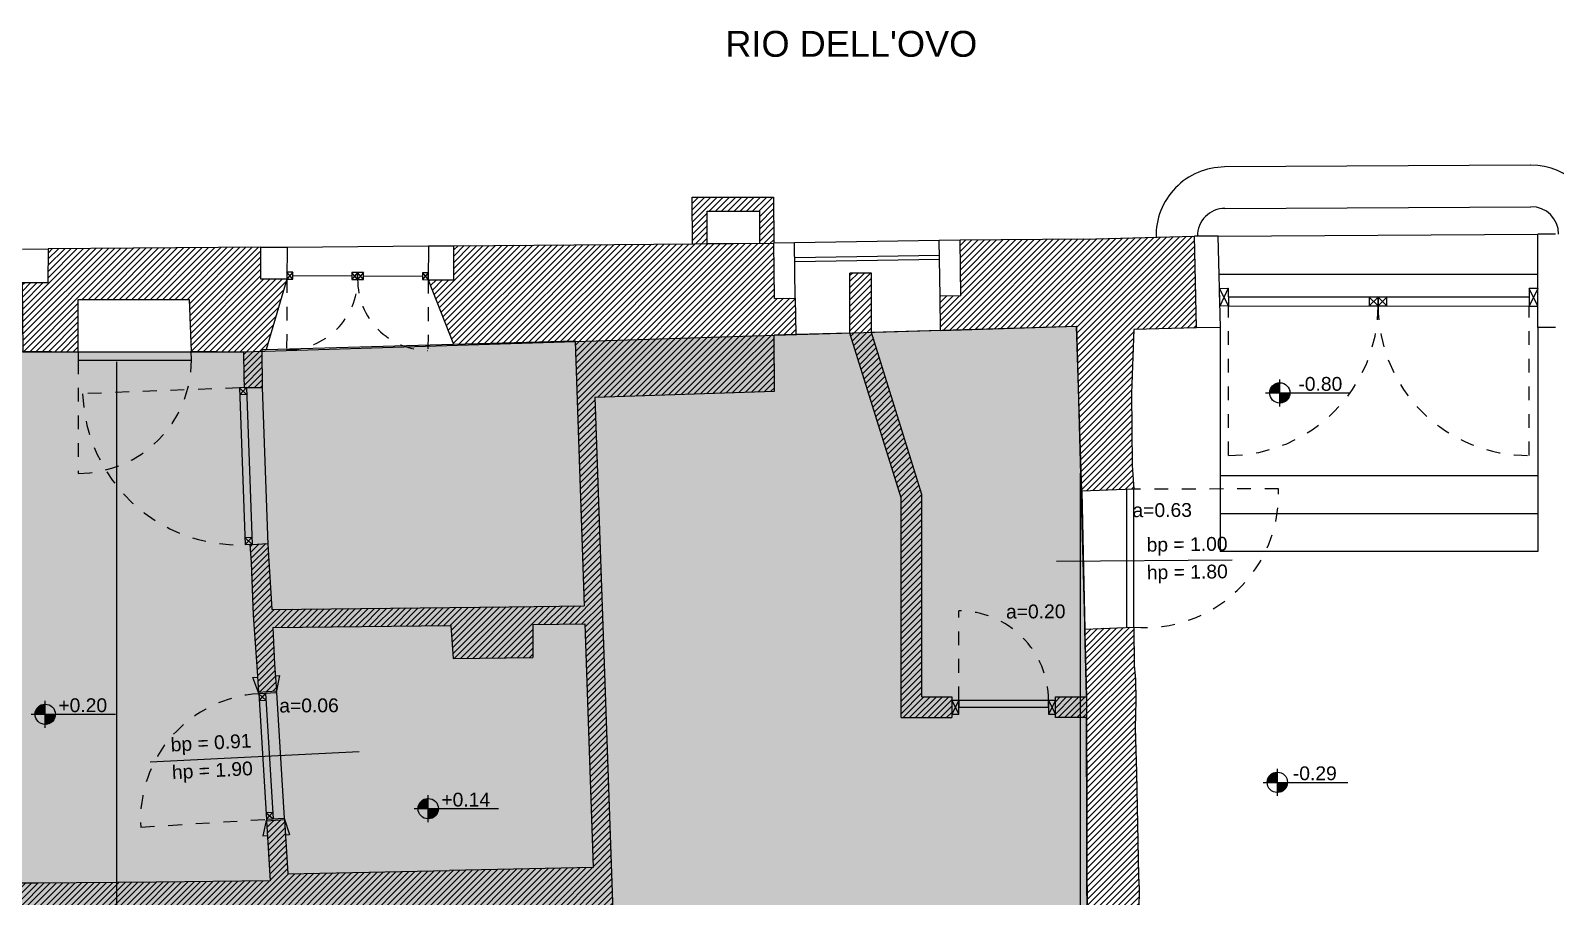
# Model space of a CAD drawing. Header units: millimetres. Extents: x -69 to 235, y 2 to 992.
# Drawn here: x -59.66 to -48.61, y 502.82 to 509.09 of the extents above; entities that cross this region are included whole.
import ezdxf
from ezdxf.enums import TextEntityAlignment as Align

# ---------------------------------------------------------------- set-up
doc = ezdxf.new("R2010")
doc.units = ezdxf.units.MM
doc.header["$LTSCALE"] = 0.01
doc.linetypes.add('HIDDEN2', pattern=[4.7625, 3.175, -1.5875])
for name, color, linetype in [('ob__L_testo', 250, 'Continuous'), ('ob_A_linea_proiezione', 251, 'HIDDEN2'), ('ob_A_linea_v', 7, 'Continuous'), ('ob_A_linea_v2', 251, 'Continuous'), ('ob_A_muro', 1, 'Continuous'), ('ob_A_muro_r', 252, 'Continuous'), ('ob_cornici corrette', 3, 'Continuous'), ('ob_Q 1_50', 250, 'Continuous'), ('ob_retino chiaro', 254, 'Continuous'), ('ob_serramento_s', 3, 'Continuous')]:
    doc.layers.add(name, color=color, linetype=linetype)
doc.styles.add('arial', font='arial.ttf')
doc.styles.add('STYLE1', font='arial.ttf')

# ---------------------------------------------------------------- blocks, each defined once
blk = doc.blocks.new('hhh-flat-19-flat-1-flat-1-flat-1-flat-1')
at = {"layer": 'ob_Q 1_50'}
for p, q in [((0.257, 5.715), (0.324, 5.781)), ((0.259, 5.708), (0.33, 5.779)), ((0.259, 5.725), (0.313, 5.779)), ((0.264, 5.739), (0.299, 5.775)), ((0.268, 5.708), (0.33, 5.77)), ((0.277, 5.708), (0.33, 5.761)), ((0.286, 5.708), (0.33, 5.752)), ((0.33, 5.61), (0.33, 5.806)), ((0.227, 5.708), (0.84, 5.708)), ((0.295, 5.708), (0.33, 5.744)), ((0.303, 5.708), (0.33, 5.735)), ((0.312, 5.708), (0.33, 5.726)), ((0.321, 5.708), (0.33, 5.717)), ((0.33, 5.638), (0.401, 5.708)), ((0.33, 5.646), (0.392, 5.708)), ((0.33, 5.655), (0.383, 5.708)), ((0.33, 5.664), (0.374, 5.708)), ((0.33, 5.673), (0.365, 5.708)), ((0.33, 5.682), (0.356, 5.708)), ((0.33, 5.691), (0.348, 5.708)), ((0.33, 5.699), (0.339, 5.708)), ((0.33, 5.708), (0.33, 5.708)), ((0.336, 5.635), (0.404, 5.702)), ((0.347, 5.636), (0.402, 5.692)), ((0.359, 5.64), (0.398, 5.679))]:
    blk.add_line(p, q, dxfattribs=at)
blk.add_circle((0.33, 5.708), 0.0735, dxfattribs=at)
blk = doc.blocks.new('hhh-flat-15-flat-1-flat-1-flat-1-flat-1')
at = {"layer": 'ob_Q 1_50'}
for p, q in [((0.257, 5.715), (0.324, 5.781)), ((0.259, 5.708), (0.33, 5.779)), ((0.259, 5.725), (0.313, 5.779)), ((0.264, 5.739), (0.299, 5.775)), ((0.268, 5.708), (0.33, 5.77)), ((0.277, 5.708), (0.33, 5.761)), ((0.286, 5.708), (0.33, 5.752)), ((0.33, 5.61), (0.33, 5.806)), ((0.227, 5.708), (0.84, 5.708)), ((0.295, 5.708), (0.33, 5.744)), ((0.303, 5.708), (0.33, 5.735)), ((0.312, 5.708), (0.33, 5.726)), ((0.321, 5.708), (0.33, 5.717)), ((0.33, 5.638), (0.401, 5.708)), ((0.33, 5.646), (0.392, 5.708)), ((0.33, 5.655), (0.383, 5.708)), ((0.33, 5.664), (0.374, 5.708)), ((0.33, 5.673), (0.365, 5.708)), ((0.33, 5.682), (0.356, 5.708)), ((0.33, 5.691), (0.348, 5.708)), ((0.33, 5.699), (0.339, 5.708)), ((0.33, 5.708), (0.33, 5.708)), ((0.336, 5.635), (0.404, 5.702)), ((0.347, 5.636), (0.402, 5.692)), ((0.359, 5.64), (0.398, 5.679))]:
    blk.add_line(p, q, dxfattribs=at)
blk.add_circle((0.33, 5.708), 0.0735, dxfattribs=at)
blk = doc.blocks.new('hhh-flat-7-flat-1-flat-1-flat-1-flat-1')
at = {"layer": 'ob_Q 1_50'}
for p, q in [((0.257, 5.715), (0.324, 5.781)), ((0.259, 5.708), (0.33, 5.779)), ((0.259, 5.725), (0.313, 5.779)), ((0.264, 5.739), (0.299, 5.775)), ((0.268, 5.708), (0.33, 5.77)), ((0.277, 5.708), (0.33, 5.761)), ((0.286, 5.708), (0.33, 5.752)), ((0.33, 5.61), (0.33, 5.806)), ((0.227, 5.708), (0.84, 5.708)), ((0.295, 5.708), (0.33, 5.744)), ((0.303, 5.708), (0.33, 5.735)), ((0.312, 5.708), (0.33, 5.726)), ((0.321, 5.708), (0.33, 5.717)), ((0.33, 5.638), (0.401, 5.708)), ((0.33, 5.646), (0.392, 5.708)), ((0.33, 5.655), (0.383, 5.708)), ((0.33, 5.664), (0.374, 5.708)), ((0.33, 5.673), (0.365, 5.708)), ((0.33, 5.682), (0.356, 5.708)), ((0.33, 5.691), (0.348, 5.708)), ((0.33, 5.699), (0.339, 5.708)), ((0.33, 5.708), (0.33, 5.708)), ((0.336, 5.635), (0.404, 5.702)), ((0.347, 5.636), (0.402, 5.692)), ((0.359, 5.64), (0.398, 5.679))]:
    blk.add_line(p, q, dxfattribs=at)
blk.add_circle((0.33, 5.708), 0.0735, dxfattribs=at)

msp = doc.modelspace()

# ---------------------------------------------------------------- hatches: boundary and pattern name
at = {"layer": 'ob_A_muro_r'}
h = msp.add_hatch(dxfattribs=at)
h.set_pattern_fill('ANSI31', color=256, scale=0.01)
h.paths.add_polyline_path([(-54.2789, 507.8808), (-54.8682, 507.881), (-54.8667, 507.5432), (-54.7587, 507.5441), (-54.7587, 507.779), (-54.3802, 507.779), (-54.3802, 507.547), (-54.2768, 507.5479)])
h = msp.add_hatch(dxfattribs=at)
h.set_pattern_fill('ANSI31', color=256, scale=0.01)
h.paths.add_polyline_path([(-54.2768, 507.5479), (-54.3802, 507.547), (-54.3802, 507.5462), (-54.7587, 507.5431), (-56.595, 507.5297), (-56.5967, 507.283), (-56.7806, 507.2837), (-56.5978, 506.8164), (-55.7172, 506.8406), (-55.6508, 504.9208), (-56.1956, 504.9144), (-57.9144, 504.894), (-57.9376, 505.2847), (-57.9438, 505.3736), (-58.0739, 505.365), (-58.0648, 505.2343), (-58.0497, 504.8531), (-58.022, 504.4477), (-58.0111, 504.295), (-57.8808, 504.3044), (-57.8947, 504.4982), (-57.9079, 504.7638), (-56.6166, 504.7791), (-56.5999, 504.5407), (-56.0225, 504.5462), (-56.0225, 504.7862), (-55.6463, 504.7907), (-55.5853, 503.0257), (-56.6272, 503.0033), (-57.7995, 502.9794), (-57.8237, 503.3725), (-57.9537, 503.3645), (-57.9269, 502.9294), (-58.7533, 502.9193), (-59.6203, 502.9128), (-60.217, 502.9109), (-60.2164, 503.1842), (-60.85, 503.1827), (-60.85, 502.9053), (-61.4508, 502.9347), (-61.4574, 503.1305), (-61.8179, 503.1218), (-61.8098, 502.9575), (-65.9313, 502.9728), (-65.9406, 503.1441), (-65.9722, 503.1423), (-65.964, 502.9725), (-66.1301, 502.9767), (-66.1267, 502.8277), (-66.5267, 502.8178), (-66.4979, 501.6772), (-65.8339, 501.7001), (-65.8722, 502.4666), (-60.1517, 502.5038), (-56.489, 502.5276), (-56.4592, 501.5078), (-56.3916, 499.6897), (-56.3745, 499.3758), (-56.054, 499.3888), (-56.0569, 499.4588), (-55.4769, 499.4588), (-55.494, 499.7566), (-55.8251, 499.7477), (-55.923, 501.3686), (-54.2466, 501.3697), (-54.1455, 499.6081), (-53.8103, 499.6122), (-53.8122, 499.7737), (-53.9308, 499.7721), (-54.0223, 501.3657), (-51.9923, 501.3784), (-51.9706, 499.7961), (-53.0723, 499.7826), (-53.0704, 499.6213), (-51.9961, 499.631), (-52.0059, 498.5769), (-56.0058, 498.5394), (-56.0108, 498.6311), (-56.3315, 498.6223), (-56.3315, 498.5824), (-60.1515, 498.5824), (-60.3209, 498.5824), (-60.6796, 498.6189), (-64.9609, 498.6023), (-65.6786, 498.5943), (-65.6799, 498.6429), (-66.3335, 498.6129), (-66.2762, 497.7987), (-66.2331, 497.2612), (-65.8066, 497.278), (-65.7961, 497.0183), (-65.4983, 497.0304), (-65.4997, 497.0659), (-65.3884, 497.0759), (-65.4181, 497.3982), (-65.5305, 497.388), (-65.5572, 497.758), (-65.5709, 498.0217), (-65.5171, 498.0233), (-65.5179, 498.0805), (-65.5235, 498.1772), (-65.3701, 498.1781), (-65.3711, 498.2405), (-65.3362, 498.2403), (-63.7684, 498.2507), (-62.8352, 498.2635), (-62.3996, 498.2645), (-62.3996, 498.159), (-62.1176, 498.1591), (-62.1204, 498.2681), (-61.1095, 498.2707), (-60.4192, 498.276), (-59.2475, 498.2754), (-59.2448, 498.1696), (-58.9347, 498.1733), (-58.9354, 498.2576), (-56.0444, 498.2551), (-56.0442, 498.1862), (-55.7565, 498.1694), (-55.7561, 498.2243), (-54.0787, 498.2392), (-51.0644, 498.2392), (-51.0643, 498.0485), (-50.8398, 498.0485), (-50.8406, 498.2181), (-50.84, 498.2392), (-50.7746, 498.238), (-50.7768, 498.5824), (-50.8013, 498.5824), (-50.7991, 498.8121), (-50.8028, 499.7768), (-50.8024, 500.3174), (-51.0654, 500.3101), (-51.0655, 500.4691), (-51.6733, 500.4414), (-51.6741, 500.4521), (-51.6521, 501.1377), (-51.6296, 502.8717), (-51.6328, 502.9642), (-51.6481, 503.7126), (-51.6579, 504.0367), (-51.6529, 504.2342), (-51.6544, 504.3882), (-51.6609, 504.4416), (-51.6657, 504.4885), (-51.667, 504.7665), (-52.0216, 504.7529), (-52.0106, 504.2611), (-52.2359, 504.2611), (-52.2359, 504.1111), (-52.0102, 504.1111), (-52.0028, 501.5276), (-54.8086, 501.5161), (-55.6424, 501.5126), (-56.0411, 501.511), (-56.0878, 502.5393), (-55.4392, 502.5681), (-55.5734, 506.4318), (-54.2717, 506.4761), (-54.2728, 506.8812), (-54.1171, 506.886), (-54.121, 507.1501), (-54.2709, 507.1479)])
h.paths.add_polyline_path([(-51.6674, 500.1108), (-51.0653, 500.1089), (-51.0644, 498.5824), (-51.6652, 498.5786)], flags=16)
h = msp.add_hatch(dxfattribs=at)
h.set_pattern_fill('ANSI31', color=256, scale=0.01)
h.paths.add_polyline_path([(-51.2285, 507.5991), (-52.0325, 507.5779), (-52.9269, 507.5692), (-52.9211, 507.1675), (-53.0711, 507.1653), (-53.0674, 506.9145), (-52.0816, 506.9477), (-52.0439, 505.7526), (-51.6682, 505.7667), (-51.6794, 505.9398), (-51.685, 506.4617), (-51.6681, 506.9227), (-51.2119, 506.9342)])
h = msp.add_hatch(dxfattribs=at)
h.set_pattern_fill('ANSI31', color=256, scale=0.01)
h.paths.add_polyline_path([(-57.8049, 507.2882), (-57.9933, 507.2873), (-57.9931, 507.5204), (-59.5361, 507.5067), (-59.5391, 507.26), (-59.7229, 507.2616), (-59.7197, 506.7575), (-59.3172, 506.7605), (-59.3172, 507.1413), (-58.5136, 507.1413), (-58.5, 506.7666), (-58.1197, 506.7622), (-58.1171, 506.5828), (-58.1159, 506.5021), (-57.9851, 506.5032), (-57.9875, 506.7782), (-57.9559, 506.779)])
h = msp.add_hatch(dxfattribs=at)
h.set_pattern_fill('ANSI31', color=256, scale=0.01)
h.paths.add_polyline_path([(-53.568, 506.9009), (-53.568, 507.332), (-53.7247, 507.332), (-53.7247, 506.8966), (-53.3545, 505.7042), (-53.3545, 504.1111), (-52.9859, 504.1111), (-52.9859, 504.2611), (-53.2045, 504.2611), (-53.2045, 505.7284)])
at = {"layer": 'ob_retino chiaro'}
h = msp.add_hatch(color=256, dxfattribs=at)
h.dxf.hatch_style = 1
h.paths.add_polyline_path([(-65.6786, 498.5943), (-65.8339, 501.7001), (-65.8722, 502.4666), (-65.9313, 502.9728), (-66.007, 504.4377), (-66.1622, 506.7426), (-61.6368, 506.7907), (-59.3172, 506.7605), (-58.1197, 506.7622), (-55.7171, 506.8369), (-54.2728, 506.8812), (-52.0816, 506.9477), (-52.0106, 504.2611), (-52.0028, 501.5276), (-51.9686, 500.101), (-51.0653, 500.1015), (-51.0644, 498.5824), (-56.0058, 498.5394), (-56.3315, 498.5824), (-60.3209, 498.5824), (-60.6796, 498.6189)])
h = msp.add_hatch(dxfattribs=at)
h.set_pattern_fill('ANGLE', color=256)
h.set_pattern_definition([(0, (122.567, 487.633), (0, 6.985), [5.08, -1.905]), (90, (122.567, 487.633), (-6.985, 4e-16), [5.08, -1.905])])
h.paths.add_polyline_path([(-65.6786, 498.5943), (-65.8339, 501.7001), (-65.8722, 502.4666), (-65.9313, 502.9728), (-66.007, 504.4377), (-66.1622, 506.7426), (-61.6368, 506.7907), (-59.3172, 506.7605), (-58.1197, 506.7622), (-55.7171, 506.8369), (-54.2728, 506.8812), (-52.0816, 506.9477), (-52.0106, 504.2611), (-52.0028, 501.5276), (-51.9686, 500.101), (-51.0653, 500.1015), (-51.0644, 498.5824), (-56.0058, 498.5394), (-56.3315, 498.5824), (-60.3209, 498.5824), (-60.6796, 498.6189)])

# ---------------------------------------------------------------- linework, layer by layer
at = {"layer": 'ob_A_linea_proiezione'}
for p, q in [((-57.8049, 507.2882), (-57.8072, 506.7761)), ((-56.7806, 507.2837), (-56.7829, 506.7716)), ((-50.9804, 506.0106), (-50.9804, 507.0942)), ((-48.8021, 506.0106), (-48.8021, 507.0942)), ((-59.3172, 506.7001), (-59.3172, 505.8805)), ((-58.1492, 506.4997), (-59.2863, 506.4576)), ((-52.9359, 504.2361), (-52.9359, 504.8841)), ((-58.8645, 503.3185), (-57.9533, 503.3745))]:
    msp.add_line(p, q, dxfattribs=at)
msp.add_lwpolyline([(-50.6182, 505.7679), (-51.6682, 505.7667)], dxfattribs=at)
for centre, radius, start, end in [((-57.8049, 507.2882), 0.5121, 269.74867, 359.75102), ((-56.7806, 507.2837), 0.5121, 179.74632, 269.74867), ((-50.9804, 507.0942), 1.0836, 270, 359.96064), ((-48.8131, 507.0943), 1.0837, 180.04147, 270.58479), ((-59.3172, 506.7001), 0.8196, 270, 0), ((-58.1492, 506.4997), 1.1379, 182.11782, 272.11782), ((-51.5878, 505.7336), 0.9703, 265.31696, 2.02941), ((-52.9327, 504.2373), 0.6468, 359.89046, 90.27956), ((-57.9543, 503.3745), 0.9119, 93.49487, 183.51796)]:
    msp.add_arc(centre, radius, start, end, dxfattribs=at)
at = {"layer": 'ob_A_linea_v'}
for p, q in [((-48.7912, 508.1126), (-51.0094, 508.1002)), ((-51.0078, 507.8002), (-48.7895, 507.8126)), ((-51.0567, 507.5991), (-48.7383, 507.6136)), ((-51.0498, 507.3239), (-48.7383, 507.3241)), ((-51.0411, 506.9378), (-51.0412, 505.3137)), ((-48.7383, 506.9378), (-48.7383, 505.3137)), ((-48.7383, 505.8637), (-51.0412, 505.8637)), ((-48.7383, 505.5887), (-51.0412, 505.5887)), ((-48.7383, 505.3137), (-51.0412, 505.3137))]:
    msp.add_line(p, q, dxfattribs=at)
for centre, radius, start, end in [((-51.0067, 507.6004), 0.4998, 90.30842, 181.15009), ((-48.7884, 507.6126), 0.5, 0.3186, 90.3186), ((-51.0066, 507.6002), 0.2, 90.3186, 180.3186), ((-48.7884, 507.6126), 0.2, 0.3186, 90.3186)]:
    msp.add_arc(centre, radius, start, end, dxfattribs=at)
at = {"layer": 'ob_A_linea_v2'}
for p, q in [((-57.8039, 507.5202), (-56.7796, 507.5281)), ((-57.8039, 507.5202), (-56.7796, 507.5281)), ((-53.0769, 507.5671), (-54.1268, 507.55)), ((-53.7247, 506.8966), (-54.1171, 506.886)), ((-53.0674, 506.9145), (-53.568, 506.9009)), ((-59.3172, 506.7605), (-59.3172, 506.7001)), ((-58.4976, 506.7001), (-58.5, 506.7666)), ((-57.9559, 506.779), (-56.5978, 506.8164)), ((-59.3172, 506.7001), (-58.4976, 506.7001)), ((-57.9851, 506.5032), (-57.943, 505.3661)), ((-52.0439, 505.7526), (-52.0216, 504.7529)), ((-58.0514, 504.4012), (-58.0189, 504.4035)), ((-58.0099, 504.2851), (-58.0514, 504.4012)), ((-57.8885, 504.4129), (-57.8562, 504.4152)), ((-57.8807, 504.2943), (-57.8562, 504.4152)), ((-58.0099, 504.2851), (-57.8807, 504.2943)), ((-57.8807, 504.2943), (-57.8247, 503.3831)), ((-57.9543, 503.3745), (-57.9808, 503.2548)), ((-57.9543, 503.3745), (-57.8243, 503.3825)), ((-57.8243, 503.3825), (-57.7853, 503.2649)), ((-57.9808, 503.2548), (-57.947, 503.2565)), ((-57.817, 503.2632), (-57.7853, 503.2649))]:
    msp.add_line(p, q, dxfattribs=at)
at = {"layer": 'ob_A_muro'}
for p, q in [((-56.595, 507.5297), (-54.2768, 507.5479)), ((-54.2709, 507.1479), (-54.2768, 507.5479)), ((-52.9211, 507.1675), (-52.9269, 507.5692)), ((-53.568, 507.332), (-53.7247, 507.332)), ((-53.7247, 506.8966), (-53.7247, 507.332)), ((-53.568, 506.9009), (-53.568, 507.332)), ((-57.8049, 507.2882), (-57.9559, 506.779)), ((-56.7806, 507.2837), (-56.5978, 506.8164)), ((-54.2709, 507.1479), (-54.121, 507.1501)), ((-54.121, 507.1501), (-54.1171, 506.886)), ((-52.9211, 507.1675), (-53.0711, 507.1653)), ((-53.0674, 506.9145), (-53.0711, 507.1653)), ((-54.1171, 506.886), (-54.2728, 506.8812)), ((-54.2717, 506.4761), (-54.2728, 506.8812)), ((-53.3545, 505.7042), (-53.7247, 506.8966)), ((-53.2045, 505.7284), (-53.568, 506.9009)), ((-53.0674, 506.9145), (-52.0803, 506.9478)), ((-58.5004, 506.7666), (-58.1197, 506.7622)), ((-58.1197, 506.7622), (-58.1171, 506.5828)), ((-57.9875, 506.7782), (-57.9559, 506.779)), ((-57.9875, 506.7782), (-57.9851, 506.5032)), ((-56.5978, 506.8164), (-55.7172, 506.8406)), ((-55.7172, 506.8406), (-55.7171, 506.8369)), ((-55.7171, 506.8369), (-55.6508, 504.9208)), ((-58.1171, 506.5828), (-58.1159, 506.5021)), ((-58.1159, 506.5021), (-57.9851, 506.5032)), ((-55.5734, 506.4318), (-54.2717, 506.4761)), ((-51.6682, 505.7667), (-52.0439, 505.7526)), ((-53.3545, 504.1111), (-53.3545, 505.7042)), ((-53.2045, 504.2611), (-53.2045, 505.7284)), ((-58.0739, 505.365), (-58.0648, 505.2343)), ((-58.0572, 505.3661), (-57.9438, 505.3736)), ((-57.9438, 505.3736), (-57.9376, 505.2847)), ((-58.0648, 505.2343), (-58.0497, 504.8531)), ((-57.9376, 505.2847), (-57.9144, 504.894)), ((-57.9144, 504.894), (-56.1956, 504.9144)), ((-56.1956, 504.9144), (-55.6508, 504.9208)), ((-58.0497, 504.8531), (-58.022, 504.4477)), ((-57.9079, 504.7638), (-56.6166, 504.7791)), ((-57.9079, 504.7638), (-57.8947, 504.4982)), ((-56.6166, 504.7791), (-56.5999, 504.5407)), ((-56.0225, 504.7862), (-55.6463, 504.7907)), ((-56.0225, 504.7862), (-56.0225, 504.5462)), ((-55.6463, 504.7907), (-55.5853, 503.0257)), ((-56.5999, 504.5407), (-56.0225, 504.5462)), ((-58.022, 504.4477), (-58.0111, 504.295)), ((-57.8947, 504.4982), (-57.8808, 504.3044)), ((-58.0111, 504.295), (-57.8808, 504.3044)), ((-53.2045, 504.2611), (-52.9859, 504.2611)), ((-52.9859, 504.2611), (-52.9859, 504.1111)), ((-53.3545, 504.1111), (-52.9859, 504.1111)), ((-57.9537, 503.3645), (-57.8237, 503.3725)), ((-57.9537, 503.3645), (-57.9269, 502.9294)), ((-57.8237, 503.3725), (-57.7995, 502.9799)), ((-57.7988, 502.9794), (-56.6272, 503.0033)), ((-55.5853, 503.0257), (-56.6272, 503.0033)), ((-59.6203, 502.9128), (-60.217, 502.9109)), ((-58.7533, 502.9193), (-59.6203, 502.9128)), ((-57.9269, 502.9294), (-58.7533, 502.9193)), ((-51.6328, 502.9642), (-51.6296, 502.8717)), ((-51.6296, 502.8717), (-51.6521, 501.1377))]:
    msp.add_line(p, q, dxfattribs=at)
for points in [[(-54.8667, 507.5422), (-54.8682, 507.881), (-54.2789, 507.8808), (-54.2768, 507.5479)], [(-56.7806, 507.2837), (-56.5967, 507.283), (-56.595, 507.5297)], [(-52.0325, 507.5779), (-52.9269, 507.5692)], [(-52.0325, 507.5779), (-51.2285, 507.5991)], [(-59.5361, 507.5067), (-59.5391, 507.26), (-59.7229, 507.2616), (-59.7197, 506.7575), (-59.3172, 506.7605), (-59.3172, 506.7605)], [(-57.8049, 507.2882), (-57.9933, 507.2873), (-57.9931, 507.5204), (-59.5361, 507.5067)], [(-59.3172, 506.7605), (-59.3172, 507.1413), (-58.5136, 507.1413), (-58.5, 506.7666)], [(-52.0439, 505.7526), (-52.0816, 506.9477)], [(-51.2119, 506.9342), (-51.2119, 506.9342), (-51.6681, 506.9227), (-51.685, 506.4617), (-51.6794, 505.9398), (-51.6682, 505.7667)], [(-55.5734, 506.4318), (-55.4392, 502.5681), (-56.0878, 502.5393), (-56.0411, 501.511), (-55.6424, 501.5126), (-54.8086, 501.5161), (-52.0028, 501.5276), (-52.0102, 504.1111), (-52.2359, 504.1111), (-52.2359, 504.2611), (-52.0106, 504.2611), (-52.0216, 504.7529), (-51.667, 504.7665), (-51.6657, 504.4885), (-51.6609, 504.4416), (-51.6544, 504.3882), (-51.6529, 504.2342), (-51.6579, 504.0367), (-51.6481, 503.7126), (-51.6328, 502.9642)], [(-52.0441, 505.7526), (-52.0441, 505.7526)]]:
    msp.add_lwpolyline(points, dxfattribs=at)
msp.add_lwpolyline([(-54.7587, 507.779), (-54.3802, 507.779), (-54.3802, 507.5462), (-54.7587, 507.5431)], close=True, dxfattribs=at)
at = {"layer": 'ob_cornici corrette'}
for p, q in [((-56.7796, 507.5281), (-56.7806, 507.2837)), ((-56.7796, 507.5281), (-56.595, 507.5297)), ((-54.1268, 507.55), (-54.2768, 507.5476)), ((-54.121, 507.1501), (-54.1268, 507.55)), ((-52.9269, 507.5692), (-53.0769, 507.5669)), ((-53.0711, 507.1653), (-53.0769, 507.5671)), ((-53.0711, 507.1653), (-53.0769, 507.5671)), ((-51.2119, 506.9341), (-51.2285, 507.5991)), ((-51.0402, 506.9378), (-51.0567, 507.5991)), ((-48.7383, 506.9378), (-48.7387, 507.6136)), ((-59.7207, 507.506), (-59.5361, 507.5067)), ((-57.9931, 507.5204), (-57.8039, 507.5202)), ((-57.8039, 507.5202), (-57.8049, 507.2882))]:
    msp.add_line(p, q, dxfattribs=at)
for points in [[(-51.0567, 507.5991), (-51.2286, 507.5991)], [(-48.6112, 507.6136), (-48.7387, 507.6136)], [(-51.0402, 506.9378), (-51.2119, 506.9342)], [(-48.6108, 506.9365), (-48.7383, 506.9378)]]:
    msp.add_lwpolyline(points, dxfattribs=at)
at = {"layer": 'ob_Q 1_50'}
for p, q in [((-50.9534, 505.252), (-52.2279, 505.2416)), ((-57.281, 503.8639), (-58.7968, 503.7893))]:
    msp.add_line(p, q, dxfattribs=at)
at = {"layer": 'ob_retino chiaro'}
msp.add_lwpolyline([(-65.6786, 498.5943), (-65.8339, 501.7001), (-65.8722, 502.4666), (-65.9313, 502.9728), (-66.007, 504.4377), (-66.1622, 506.7426), (-61.6368, 506.7907), (-59.3172, 506.7605), (-58.1197, 506.7622), (-55.7171, 506.8369), (-54.2728, 506.8812), (-52.0816, 506.9477), (-52.0106, 504.2611), (-52.0028, 501.5276), (-51.9686, 500.101), (-51.0653, 500.1015), (-51.0644, 498.5824), (-56.0058, 498.5394), (-56.3315, 498.5824), (-60.3209, 498.5824), (-60.6796, 498.6189)], close=True, dxfattribs=at)
at = {"layer": 'ob_serramento_s'}
for p, q in [((-53.0754, 507.4594), (-54.1253, 507.4423)), ((-53.0754, 507.4594), (-54.1253, 507.4423)), ((-53.0749, 507.4294), (-54.1248, 507.4123)), ((-53.0749, 507.4294), (-54.1248, 507.4123)), ((-57.7624, 507.338), (-57.8049, 507.2882)), ((-57.7624, 507.338), (-57.8049, 507.2882)), ((-57.7626, 507.288), (-57.8047, 507.3382)), ((-57.7626, 507.288), (-57.8047, 507.3382)), ((-57.7625, 507.313), (-57.335, 507.3112)), ((-57.7625, 507.313), (-57.335, 507.3112)), ((-57.2926, 507.336), (-57.3351, 507.2862)), ((-57.2926, 507.336), (-57.3351, 507.2862)), ((-57.2928, 507.286), (-57.3349, 507.3361)), ((-57.2928, 507.286), (-57.3349, 507.3361)), ((-57.2503, 507.3358), (-57.2928, 507.286)), ((-57.2503, 507.3358), (-57.2928, 507.286)), ((-57.2505, 507.2858), (-57.2926, 507.336)), ((-57.2505, 507.2858), (-57.2926, 507.336)), ((-57.2504, 507.3108), (-56.8228, 507.3089)), ((-57.2504, 507.3108), (-56.8228, 507.3089)), ((-56.7804, 507.3337), (-56.8229, 507.2839)), ((-56.7804, 507.3337), (-56.8229, 507.2839)), ((-56.8227, 507.3339), (-56.7806, 507.2837)), ((-56.8227, 507.3339), (-56.7806, 507.2837)), ((-50.9804, 507.0942), (-51.0472, 507.22)), ((-50.9804, 507.0942), (-51.0472, 507.22)), ((-50.9836, 507.2216), (-51.0441, 507.0926)), ((-50.9836, 507.2216), (-51.0441, 507.0926)), ((-48.7384, 507.0927), (-48.8021, 507.2201)), ((-48.7384, 507.2201), (-48.8021, 507.0927)), ((-48.7384, 507.0927), (-48.8021, 507.2201)), ((-48.7384, 507.2201), (-48.8021, 507.0927)), ((-48.8021, 507.1564), (-50.982, 507.1579)), ((-48.8021, 507.1564), (-50.982, 507.1579)), ((-50.9804, 507.0942), (-48.8021, 507.0927)), ((-50.9804, 507.0942), (-48.8021, 507.0927)), ((-49.9607, 507.1572), (-49.8968, 507.0935)), ((-49.8968, 507.1572), (-49.9607, 507.0935)), ((-49.9607, 507.1572), (-49.8968, 507.0935)), ((-49.8968, 507.1572), (-49.9607, 507.0935)), ((-49.8329, 507.1571), (-49.8968, 507.0934)), ((-49.8968, 507.1571), (-49.8329, 507.0934)), ((-49.8329, 507.1571), (-49.8968, 507.0934)), ((-49.8968, 507.1571), (-49.8329, 507.0934)), ((-58.0992, 506.5015), (-58.1492, 506.4997)), ((-58.0992, 506.5015), (-58.1492, 506.4997)), ((-58.1492, 506.4997), (-58.0974, 506.4516)), ((-58.1492, 506.4997), (-58.1071, 505.3626)), ((-58.1492, 506.4997), (-58.0974, 506.4516)), ((-58.1492, 506.4997), (-58.1071, 505.3626)), ((-58.0992, 506.5015), (-58.1473, 506.4497)), ((-58.0992, 506.5015), (-58.1473, 506.4497)), ((-58.0974, 506.4516), (-58.1473, 506.4497)), ((-58.0974, 506.4516), (-58.1473, 506.4497)), ((-58.0992, 506.5015), (-58.0572, 505.3661)), ((-58.0992, 506.5015), (-58.0572, 505.3661)), ((-58.0591, 505.4161), (-58.109, 505.4142)), ((-58.0591, 505.4161), (-58.109, 505.4142)), ((-58.109, 505.4142), (-58.0572, 505.3661)), ((-58.109, 505.4142), (-58.0572, 505.3661)), ((-58.0591, 505.4161), (-58.1072, 505.3643)), ((-58.0591, 505.4161), (-58.1072, 505.3643)), ((-58.0572, 505.3661), (-58.1071, 505.3626)), ((-58.0572, 505.3661), (-58.1071, 505.3626)), ((-58.0099, 504.2851), (-57.9539, 503.3738)), ((-58.0099, 504.2851), (-57.9539, 503.3738)), ((-57.957, 504.2387), (-58.0099, 504.2847)), ((-57.957, 504.2387), (-58.0099, 504.2847)), ((-57.96, 504.2881), (-58.0063, 504.2352)), ((-57.96, 504.2881), (-58.0063, 504.2352)), ((-58.0063, 504.2352), (-57.957, 504.2387)), ((-58.0063, 504.2352), (-57.957, 504.2387)), ((-57.96, 504.2881), (-57.904, 503.3769)), ((-57.96, 504.2881), (-57.904, 503.3769)), ((-52.9859, 504.2361), (-52.9359, 504.1361)), ((-52.9359, 504.2361), (-52.9859, 504.1361)), ((-52.9859, 504.2361), (-52.9359, 504.1361)), ((-52.9359, 504.2361), (-52.9859, 504.1361)), ((-52.2859, 504.2361), (-52.2359, 504.1361)), ((-52.2359, 504.2361), (-52.2859, 504.1361)), ((-52.2859, 504.2361), (-52.2359, 504.1361)), ((-52.2359, 504.2361), (-52.2859, 504.1361)), ((-57.9574, 503.4244), (-57.9071, 503.4275)), ((-57.9574, 503.4244), (-57.9071, 503.4275)), ((-57.957, 503.4244), (-57.904, 503.3776)), ((-57.957, 503.4244), (-57.904, 503.3776)), ((-57.9071, 503.4275), (-57.9543, 503.3745)), ((-57.9071, 503.4275), (-57.9543, 503.3745))]:
    msp.add_line(p, q, dxfattribs=at)
for points in [[(-57.8049, 507.2882), (-57.7626, 507.288), (-57.7624, 507.338), (-57.8047, 507.3382), (-57.8049, 507.2882)], [(-57.8049, 507.2882), (-57.7626, 507.288), (-57.7624, 507.338), (-57.8047, 507.3382), (-57.8049, 507.2882)], [(-57.3351, 507.2861), (-57.2928, 507.286), (-57.2926, 507.336), (-57.3349, 507.3361), (-57.3351, 507.2862)], [(-57.3351, 507.2861), (-57.2928, 507.286), (-57.2926, 507.336), (-57.3349, 507.3361), (-57.3351, 507.2862)], [(-57.2928, 507.2859), (-57.2505, 507.2858), (-57.2503, 507.3358), (-57.2926, 507.336), (-57.2928, 507.286)], [(-57.2928, 507.2859), (-57.2505, 507.2858), (-57.2503, 507.3358), (-57.2926, 507.336), (-57.2928, 507.286)], [(-56.8229, 507.2839), (-56.7806, 507.2837), (-56.7804, 507.3337), (-56.8227, 507.3339), (-56.8229, 507.2839)], [(-56.8229, 507.2839), (-56.7806, 507.2837), (-56.7804, 507.3337), (-56.8227, 507.3339), (-56.8229, 507.2839)], [(-51.717, 504.7648), (-51.7182, 505.7667)], [(-51.717, 504.7648), (-51.7182, 505.7667)], [(-51.667, 504.7665), (-51.6682, 505.7667)], [(-51.667, 504.7665), (-51.6682, 505.7667)]]:
    msp.add_lwpolyline(points, dxfattribs=at)
for points in [[(-51.0472, 507.22), (-50.9836, 507.2216), (-50.9804, 507.0942), (-51.0441, 507.0926)], [(-51.0472, 507.22), (-50.9836, 507.2216), (-50.9804, 507.0942), (-51.0441, 507.0926)], [(-48.7384, 507.2201), (-48.8021, 507.2201), (-48.8021, 507.0927), (-48.7384, 507.0927)], [(-48.7384, 507.2201), (-48.8021, 507.2201), (-48.8021, 507.0927), (-48.7384, 507.0927)], [(-49.8968, 507.1572), (-49.9607, 507.1572), (-49.9607, 507.0935), (-49.8968, 507.0935)], [(-49.8968, 507.1572), (-49.9607, 507.1572), (-49.9607, 507.0935), (-49.8968, 507.0935)], [(-49.8329, 507.1571), (-49.8968, 507.1571), (-49.8968, 507.0934), (-49.8329, 507.0934)], [(-49.8329, 507.1571), (-49.8968, 507.1571), (-49.8968, 507.0934), (-49.8329, 507.0934)], [(-52.9859, 504.1361), (-52.9359, 504.1361), (-52.9359, 504.2361), (-52.9859, 504.2361)], [(-52.9859, 504.1361), (-52.9359, 504.1361), (-52.9359, 504.2361), (-52.9859, 504.2361)], [(-52.9359, 504.2361), (-52.9359, 504.1861), (-52.2859, 504.1861), (-52.2859, 504.2361)], [(-52.9359, 504.2361), (-52.9359, 504.1861), (-52.2859, 504.1861), (-52.2859, 504.2361)], [(-52.2859, 504.1361), (-52.2359, 504.1361), (-52.2359, 504.2361), (-52.2859, 504.2361)], [(-52.2859, 504.1361), (-52.2359, 504.1361), (-52.2359, 504.2361), (-52.2859, 504.2361)]]:
    msp.add_lwpolyline(points, close=True, dxfattribs=at)

# ---------------------------------------------------------------- block references
at = {"layer": 'ob_Q 1_50'}
for name, p in [('hhh-flat-15-flat-1-flat-1-flat-1-flat-1', (-50.9392, 500.7554)), ('hhh-flat-7-flat-1-flat-1-flat-1-flat-1', (-59.8866, 498.4274)), ('hhh-flat-19-flat-1-flat-1-flat-1-flat-1', (-50.9572, 497.9344)), ('hhh-flat-7-flat-1-flat-1-flat-1-flat-1', (-57.1108, 497.7437))]:
    msp.add_blockref(name, p, dxfattribs=at)

# ---------------------------------------------------------------- texts
at = {"layer": 'ob__L_testo', "style": 'arial'}
msp.add_text("RIO DELL'OVO", height=0.1875, dxfattribs=at).set_placement((-54.6278, 508.8985))
at = {"layer": 'ob_Q 1_50', "style": 'STYLE1'}
for s, rotation, p in [('a=0.63', 0.32598, (-51.6773, 505.6133)), ('bp = 1.00', 0.77005, (-51.5745, 505.3634)), ('hp = 1.80', 0.77005, (-51.5729, 505.1629)), ('a=0.20', 0.32598, (-52.5937, 504.8791)), ('a=0.06', 0.32598, (-57.8606, 504.1983)), ('bp = 0.91', 2.97164, (-58.6478, 503.9149)), ('hp = 1.90', 2.97164, (-58.6385, 503.7146))]:
    msp.add_text(s, height=0.1, rotation=rotation, dxfattribs=at).set_placement(p, align=Align.MIDDLE_LEFT)
for tag, p in [('-0.80', (-50.3155, 506.479)), ('+0.20', (-59.285, 504.151)), ('-0.29', (-50.3556, 503.658)), ('+0.14', (-56.5092, 503.4673))]:
    msp.add_attdef(tag, text='000', height=0.1, dxfattribs=at).set_placement(p, align=Align.CENTER)

doc.saveas('drawing.dxf')
